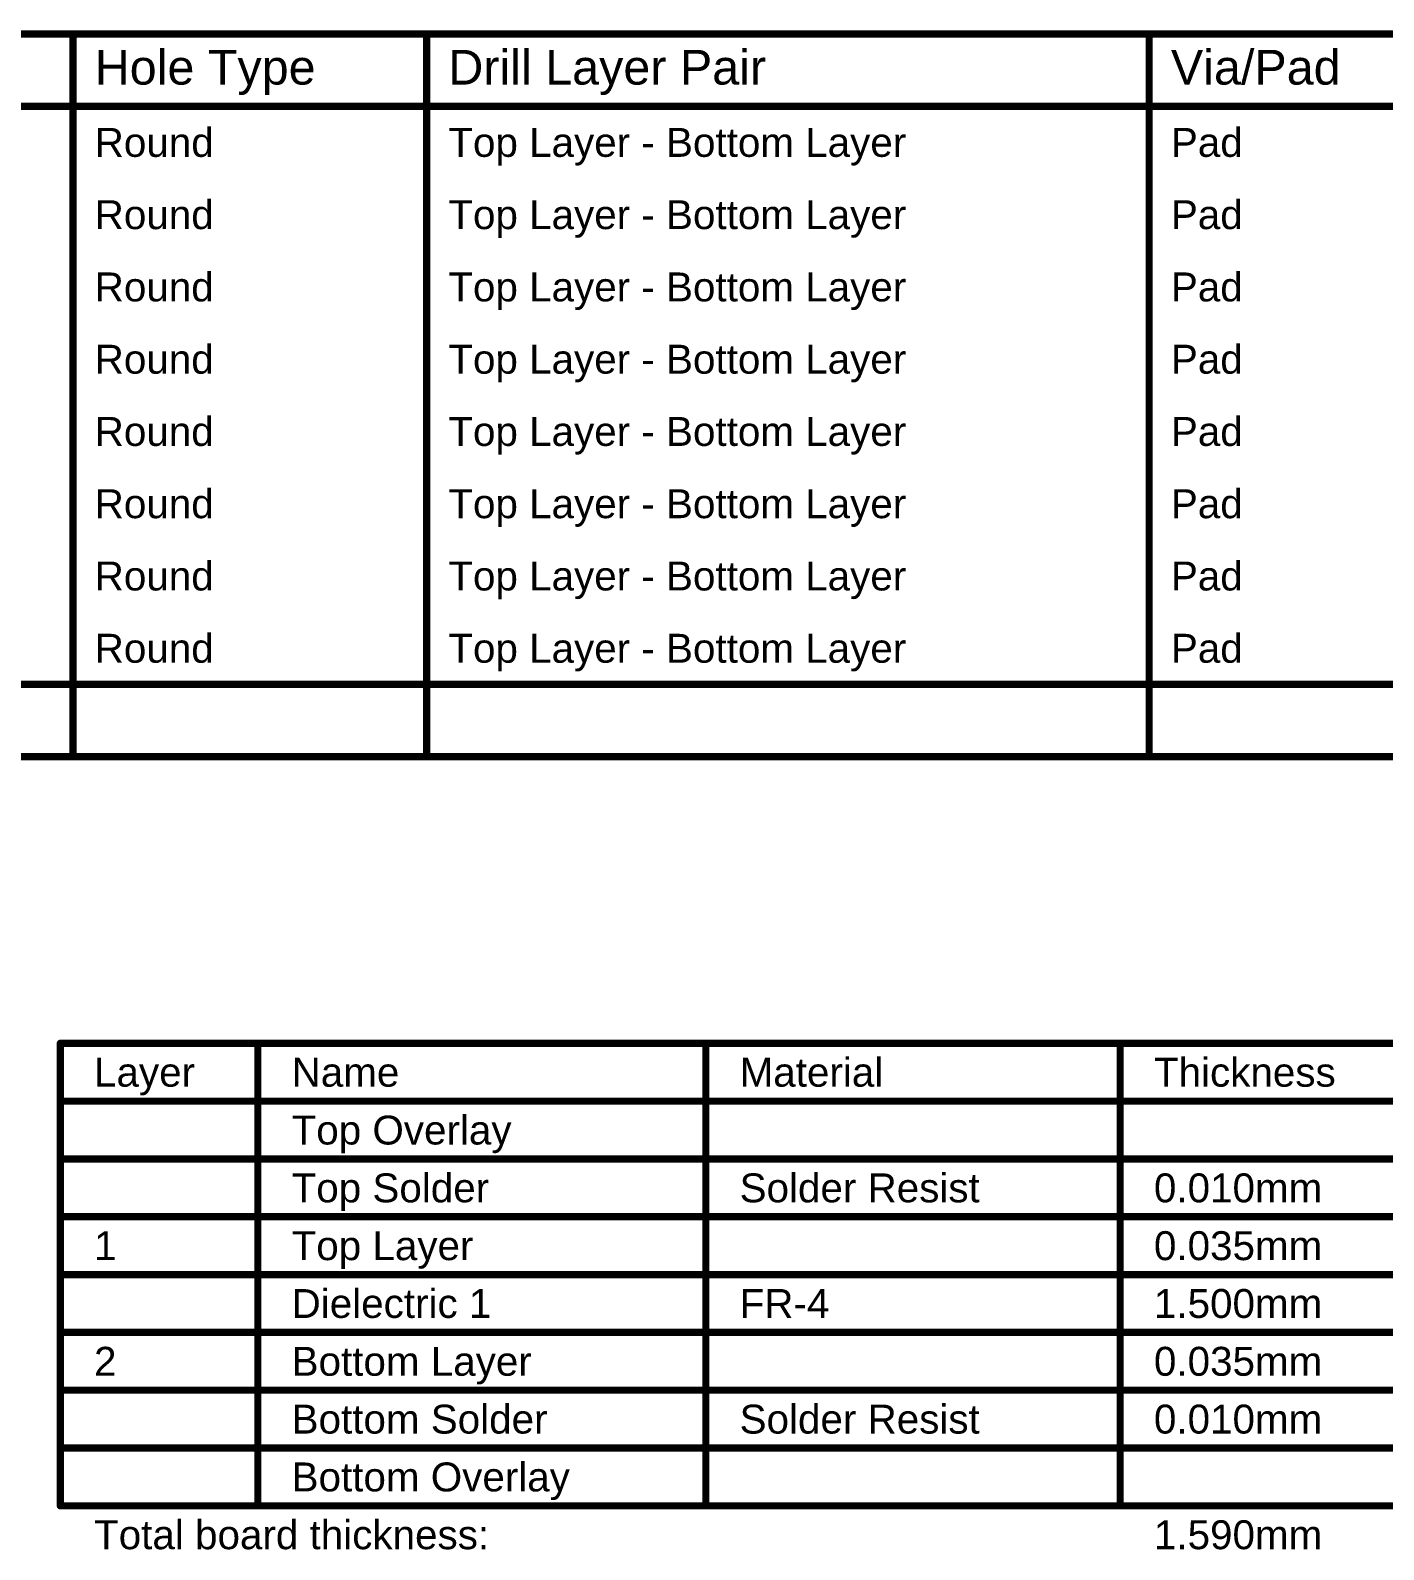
# Model space of a CAD drawing. Header units: inches. Extents: x -0.8 to 10.9, y -0.2 to 6.3.
# Drawn here: x 2.463 to 5.271, y 3.119 to 6.272 of the extents above; entities that cross this region are included whole.
import ezdxf

# ---------------------------------------------------------------- set-up
doc = ezdxf.new("R2010")
doc.units = ezdxf.units.IN
doc.header["$MEASUREMENT"] = 0
doc.layers.add('Drill Drawing', color=1, linetype='Continuous')
doc.layers.add('Fabrication', color=76, linetype='Continuous')
doc.styles.add('Arial', font='', dxfattribs={"height": 0.2})
doc.styles.get('Arial').set_extended_font_data('Arial')

msp = doc.modelspace()

# ---------------------------------------------------------------- linework, layer by layer
at = {"layer": 'Drill Drawing'}
for points in [[(-0.1846, 6.265, 0.015, 0.015, 0), (10.9163, 6.265, 0.015, 0.015, 0)], [(2.5517, 4.765, 0.015, 0.015, 0), (2.5517, 6.265, 0.015, 0.015, 0)], [(3.2855, 4.765, 0.015, 0.015, 0), (3.2855, 6.265, 0.015, 0.015, 0)], [(4.785, 4.765, 0.015, 0.015, 0), (4.785, 6.265, 0.015, 0.015, 0)], [(-0.1846, 6.115, 0.015, 0.015, 0), (10.9163, 6.115, 0.015, 0.015, 0)], [(-0.1846, 4.915, 0.015, 0.015, 0), (10.9163, 4.915, 0.015, 0.015, 0)], [(-0.1846, 4.765, 0.015, 0.015, 0), (10.9163, 4.765, 0.015, 0.015, 0)]]:
    msp.add_lwpolyline(points, format="xyseb", dxfattribs=at)
for points in [[(2.5479, 6.265, 0.0075, 0.0075, 1), (2.5554, 6.265, 0.0075, 0.0075, 1)], [(3.2817, 6.265, 0.0075, 0.0075, 1), (3.2892, 6.265, 0.0075, 0.0075, 1)], [(4.7813, 6.265, 0.0075, 0.0075, 1), (4.7888, 6.265, 0.0075, 0.0075, 1)], [(2.5479, 4.765, 0.0075, 0.0075, 1), (2.5554, 4.765, 0.0075, 0.0075, 1)], [(3.2817, 4.765, 0.0075, 0.0075, 1), (3.2892, 4.765, 0.0075, 0.0075, 1)], [(4.7813, 4.765, 0.0075, 0.0075, 1), (4.7888, 4.765, 0.0075, 0.0075, 1)]]:
    msp.add_lwpolyline(points, format="xyseb", close=True, dxfattribs=at)
at = {"layer": 'Fabrication'}
for points in [[(2.5253, 4.17, 0.015, 0.015, 0), (7.0641, 4.17, 0.015, 0.015, 0)], [(2.5253, 3.21, 0.015, 0.015, 0), (2.5253, 4.17, 0.015, 0.015, 0)], [(2.9353, 3.21, 0.015, 0.015, 0), (2.9353, 4.17, 0.015, 0.015, 0)], [(3.865, 3.21, 0.015, 0.015, 0), (3.865, 4.17, 0.015, 0.015, 0)], [(4.7248, 3.21, 0.015, 0.015, 0), (4.7248, 4.17, 0.015, 0.015, 0)], [(2.5253, 4.05, 0.015, 0.015, 0), (7.0641, 4.05, 0.015, 0.015, 0)], [(2.5253, 3.93, 0.015, 0.015, 0), (2.9353, 3.93, 0.015, 0.015, 0)], [(2.9353, 3.93, 0.015, 0.015, 0), (3.865, 3.93, 0.015, 0.015, 0)], [(3.865, 3.93, 0.015, 0.015, 0), (4.7248, 3.93, 0.015, 0.015, 0)], [(4.7248, 3.93, 0.015, 0.015, 0), (5.3746, 3.93, 0.015, 0.015, 0)], [(2.5253, 3.81, 0.015, 0.015, 0), (2.9353, 3.81, 0.015, 0.015, 0)], [(2.9353, 3.81, 0.015, 0.015, 0), (3.865, 3.81, 0.015, 0.015, 0)], [(3.865, 3.81, 0.015, 0.015, 0), (4.7248, 3.81, 0.015, 0.015, 0)], [(4.7248, 3.81, 0.015, 0.015, 0), (5.3746, 3.81, 0.015, 0.015, 0)], [(2.5253, 3.69, 0.015, 0.015, 0), (2.9353, 3.69, 0.015, 0.015, 0)], [(2.9353, 3.69, 0.015, 0.015, 0), (3.865, 3.69, 0.015, 0.015, 0)], [(3.865, 3.69, 0.015, 0.015, 0), (4.7248, 3.69, 0.015, 0.015, 0)], [(4.7248, 3.69, 0.015, 0.015, 0), (5.3746, 3.69, 0.015, 0.015, 0)], [(2.5253, 3.57, 0.015, 0.015, 0), (2.9353, 3.57, 0.015, 0.015, 0)], [(2.9353, 3.57, 0.015, 0.015, 0), (3.865, 3.57, 0.015, 0.015, 0)], [(3.865, 3.57, 0.015, 0.015, 0), (4.7248, 3.57, 0.015, 0.015, 0)], [(4.7248, 3.57, 0.015, 0.015, 0), (5.3746, 3.57, 0.015, 0.015, 0)], [(2.5253, 3.45, 0.015, 0.015, 0), (2.9353, 3.45, 0.015, 0.015, 0)], [(2.9353, 3.45, 0.015, 0.015, 0), (3.865, 3.45, 0.015, 0.015, 0)], [(3.865, 3.45, 0.015, 0.015, 0), (4.7248, 3.45, 0.015, 0.015, 0)], [(4.7248, 3.45, 0.015, 0.015, 0), (5.3746, 3.45, 0.015, 0.015, 0)], [(2.5253, 3.33, 0.015, 0.015, 0), (2.9353, 3.33, 0.015, 0.015, 0)], [(2.9353, 3.33, 0.015, 0.015, 0), (3.865, 3.33, 0.015, 0.015, 0)], [(3.865, 3.33, 0.015, 0.015, 0), (4.7248, 3.33, 0.015, 0.015, 0)], [(4.7248, 3.33, 0.015, 0.015, 0), (5.3746, 3.33, 0.015, 0.015, 0)], [(2.5253, 3.21, 0.015, 0.015, 0), (2.9353, 3.21, 0.015, 0.015, 0)], [(2.9353, 3.21, 0.015, 0.015, 0), (3.865, 3.21, 0.015, 0.015, 0)], [(3.865, 3.21, 0.015, 0.015, 0), (4.7248, 3.21, 0.015, 0.015, 0)], [(4.7248, 3.21, 0.015, 0.015, 0), (5.3746, 3.21, 0.015, 0.015, 0)]]:
    msp.add_lwpolyline(points, format="xyseb", dxfattribs=at)
for points in [[(2.5216, 4.17, 0.0075, 0.0075, 1), (2.5291, 4.17, 0.0075, 0.0075, 1)], [(2.5216, 4.17, 0.0075, 0.0075, 1), (2.5291, 4.17, 0.0075, 0.0075, 1)], [(2.9315, 4.17, 0.0075, 0.0075, 1), (2.939, 4.17, 0.0075, 0.0075, 1)], [(3.8613, 4.17, 0.0075, 0.0075, 1), (3.8687, 4.17, 0.0075, 0.0075, 1)], [(4.721, 4.17, 0.0075, 0.0075, 1), (4.7285, 4.17, 0.0075, 0.0075, 1)], [(2.5216, 4.05, 0.0075, 0.0075, 1), (2.5291, 4.05, 0.0075, 0.0075, 1)], [(2.5216, 3.93, 0.0075, 0.0075, 1), (2.5291, 3.93, 0.0075, 0.0075, 1)], [(2.9315, 3.93, 0.0075, 0.0075, 1), (2.939, 3.93, 0.0075, 0.0075, 1)], [(2.9315, 3.93, 0.0075, 0.0075, 1), (2.939, 3.93, 0.0075, 0.0075, 1)], [(3.8613, 3.93, 0.0075, 0.0075, 1), (3.8687, 3.93, 0.0075, 0.0075, 1)], [(3.8613, 3.93, 0.0075, 0.0075, 1), (3.8687, 3.93, 0.0075, 0.0075, 1)], [(4.721, 3.93, 0.0075, 0.0075, 1), (4.7285, 3.93, 0.0075, 0.0075, 1)], [(4.721, 3.93, 0.0075, 0.0075, 1), (4.7285, 3.93, 0.0075, 0.0075, 1)], [(2.5216, 3.81, 0.0075, 0.0075, 1), (2.5291, 3.81, 0.0075, 0.0075, 1)], [(2.9315, 3.81, 0.0075, 0.0075, 1), (2.939, 3.81, 0.0075, 0.0075, 1)], [(2.9315, 3.81, 0.0075, 0.0075, 1), (2.939, 3.81, 0.0075, 0.0075, 1)], [(3.8613, 3.81, 0.0075, 0.0075, 1), (3.8687, 3.81, 0.0075, 0.0075, 1)], [(3.8613, 3.81, 0.0075, 0.0075, 1), (3.8687, 3.81, 0.0075, 0.0075, 1)], [(4.721, 3.81, 0.0075, 0.0075, 1), (4.7285, 3.81, 0.0075, 0.0075, 1)], [(4.721, 3.81, 0.0075, 0.0075, 1), (4.7285, 3.81, 0.0075, 0.0075, 1)], [(2.5216, 3.69, 0.0075, 0.0075, 1), (2.5291, 3.69, 0.0075, 0.0075, 1)], [(2.9315, 3.69, 0.0075, 0.0075, 1), (2.939, 3.69, 0.0075, 0.0075, 1)], [(2.9315, 3.69, 0.0075, 0.0075, 1), (2.939, 3.69, 0.0075, 0.0075, 1)], [(3.8613, 3.69, 0.0075, 0.0075, 1), (3.8687, 3.69, 0.0075, 0.0075, 1)], [(3.8613, 3.69, 0.0075, 0.0075, 1), (3.8687, 3.69, 0.0075, 0.0075, 1)], [(4.721, 3.69, 0.0075, 0.0075, 1), (4.7285, 3.69, 0.0075, 0.0075, 1)], [(4.721, 3.69, 0.0075, 0.0075, 1), (4.7285, 3.69, 0.0075, 0.0075, 1)], [(2.5216, 3.57, 0.0075, 0.0075, 1), (2.5291, 3.57, 0.0075, 0.0075, 1)], [(2.9315, 3.57, 0.0075, 0.0075, 1), (2.939, 3.57, 0.0075, 0.0075, 1)], [(2.9315, 3.57, 0.0075, 0.0075, 1), (2.939, 3.57, 0.0075, 0.0075, 1)], [(3.8613, 3.57, 0.0075, 0.0075, 1), (3.8687, 3.57, 0.0075, 0.0075, 1)], [(3.8613, 3.57, 0.0075, 0.0075, 1), (3.8687, 3.57, 0.0075, 0.0075, 1)], [(4.721, 3.57, 0.0075, 0.0075, 1), (4.7285, 3.57, 0.0075, 0.0075, 1)], [(4.721, 3.57, 0.0075, 0.0075, 1), (4.7285, 3.57, 0.0075, 0.0075, 1)], [(2.5216, 3.45, 0.0075, 0.0075, 1), (2.5291, 3.45, 0.0075, 0.0075, 1)], [(2.9315, 3.45, 0.0075, 0.0075, 1), (2.939, 3.45, 0.0075, 0.0075, 1)], [(2.9315, 3.45, 0.0075, 0.0075, 1), (2.939, 3.45, 0.0075, 0.0075, 1)], [(3.8613, 3.45, 0.0075, 0.0075, 1), (3.8687, 3.45, 0.0075, 0.0075, 1)], [(3.8613, 3.45, 0.0075, 0.0075, 1), (3.8687, 3.45, 0.0075, 0.0075, 1)], [(4.721, 3.45, 0.0075, 0.0075, 1), (4.7285, 3.45, 0.0075, 0.0075, 1)], [(4.721, 3.45, 0.0075, 0.0075, 1), (4.7285, 3.45, 0.0075, 0.0075, 1)], [(2.5216, 3.33, 0.0075, 0.0075, 1), (2.5291, 3.33, 0.0075, 0.0075, 1)], [(2.9315, 3.33, 0.0075, 0.0075, 1), (2.939, 3.33, 0.0075, 0.0075, 1)], [(2.9315, 3.33, 0.0075, 0.0075, 1), (2.939, 3.33, 0.0075, 0.0075, 1)], [(3.8613, 3.33, 0.0075, 0.0075, 1), (3.8687, 3.33, 0.0075, 0.0075, 1)], [(3.8613, 3.33, 0.0075, 0.0075, 1), (3.8687, 3.33, 0.0075, 0.0075, 1)], [(4.721, 3.33, 0.0075, 0.0075, 1), (4.7285, 3.33, 0.0075, 0.0075, 1)], [(4.721, 3.33, 0.0075, 0.0075, 1), (4.7285, 3.33, 0.0075, 0.0075, 1)], [(2.5216, 3.21, 0.0075, 0.0075, 1), (2.5291, 3.21, 0.0075, 0.0075, 1)], [(2.5216, 3.21, 0.0075, 0.0075, 1), (2.5291, 3.21, 0.0075, 0.0075, 1)], [(2.9315, 3.21, 0.0075, 0.0075, 1), (2.939, 3.21, 0.0075, 0.0075, 1)], [(2.9315, 3.21, 0.0075, 0.0075, 1), (2.939, 3.21, 0.0075, 0.0075, 1)], [(2.9315, 3.21, 0.0075, 0.0075, 1), (2.939, 3.21, 0.0075, 0.0075, 1)], [(3.8613, 3.21, 0.0075, 0.0075, 1), (3.8687, 3.21, 0.0075, 0.0075, 1)], [(3.8613, 3.21, 0.0075, 0.0075, 1), (3.8687, 3.21, 0.0075, 0.0075, 1)], [(3.8613, 3.21, 0.0075, 0.0075, 1), (3.8687, 3.21, 0.0075, 0.0075, 1)], [(4.721, 3.21, 0.0075, 0.0075, 1), (4.7285, 3.21, 0.0075, 0.0075, 1)], [(4.721, 3.21, 0.0075, 0.0075, 1), (4.7285, 3.21, 0.0075, 0.0075, 1)], [(4.721, 3.21, 0.0075, 0.0075, 1), (4.7285, 3.21, 0.0075, 0.0075, 1)]]:
    msp.add_lwpolyline(points, format="xyseb", close=True, dxfattribs=at)

# ---------------------------------------------------------------- texts
at = {"layer": 'Drill Drawing', "style": 'Arial'}
for s, height, p in [('Hole Type', 0.072, (2.5967, 6.16)), ('Drill Layer Pair', 0.072, (3.3305, 6.16)), ('Via/Pad', 0.072, (4.83, 6.16)), ('Round', 0.06, (2.5967, 6.01)), ('Top Layer - Bottom Layer', 0.06, (3.3305, 6.01)), ('Pad', 0.06, (4.83, 6.01)), ('Round', 0.06, (2.5967, 5.86)), ('Top Layer - Bottom Layer', 0.06, (3.3305, 5.86)), ('Pad', 0.06, (4.83, 5.86)), ('Round', 0.06, (2.5967, 5.71)), ('Pad', 0.06, (4.83, 5.71)), ('Top Layer - Bottom Layer', 0.06, (3.3305, 5.71)), ('Round', 0.06, (2.5967, 5.56)), ('Top Layer - Bottom Layer', 0.06, (3.3305, 5.56)), ('Pad', 0.06, (4.83, 5.56)), ('Round', 0.06, (2.5967, 5.41)), ('Top Layer - Bottom Layer', 0.06, (3.3305, 5.41)), ('Pad', 0.06, (4.83, 5.41)), ('Round', 0.06, (2.5967, 5.26)), ('Top Layer - Bottom Layer', 0.06, (3.3305, 5.26)), ('Pad', 0.06, (4.83, 5.26)), ('Round', 0.06, (2.5967, 5.11)), ('Pad', 0.06, (4.83, 5.11)), ('Top Layer - Bottom Layer', 0.06, (3.3305, 5.11)), ('Round', 0.06, (2.5967, 4.96)), ('Top Layer - Bottom Layer', 0.06, (3.3305, 4.96)), ('Pad', 0.06, (4.83, 4.96))]:
    msp.add_text(s, height=height, dxfattribs=at).set_placement(p)
at = {"layer": 'Fabrication', "style": 'Arial'}
for s, p in [('Layer', (2.5953, 4.08)), ('Name', (3.0053, 4.08)), ('Material', (3.935, 4.08)), ('Thickness', (4.7948, 4.08)), ('Top Overlay', (3.0053, 3.96)), ('Top Solder', (3.0053, 3.84)), ('Solder Resist', (3.935, 3.84)), ('0.010mm', (4.7948, 3.84)), ('1', (2.5953, 3.72)), ('Top Layer', (3.0053, 3.72)), ('0.035mm', (4.7948, 3.72)), ('Dielectric 1', (3.0053, 3.6)), ('FR-4', (3.935, 3.6)), ('1.500mm', (4.7948, 3.6)), ('2', (2.5953, 3.48)), ('Bottom Layer', (3.0053, 3.48)), ('0.035mm', (4.7948, 3.48)), ('Bottom Solder', (3.0053, 3.36)), ('Solder Resist', (3.935, 3.36)), ('0.010mm', (4.7948, 3.36)), ('Bottom Overlay', (3.0053, 3.24)), ('Total board thickness:', (2.5953, 3.12)), ('1.590mm', (4.7948, 3.12))]:
    msp.add_text(s, height=0.06, dxfattribs=at).set_placement(p)

doc.saveas('drawing.dxf')
